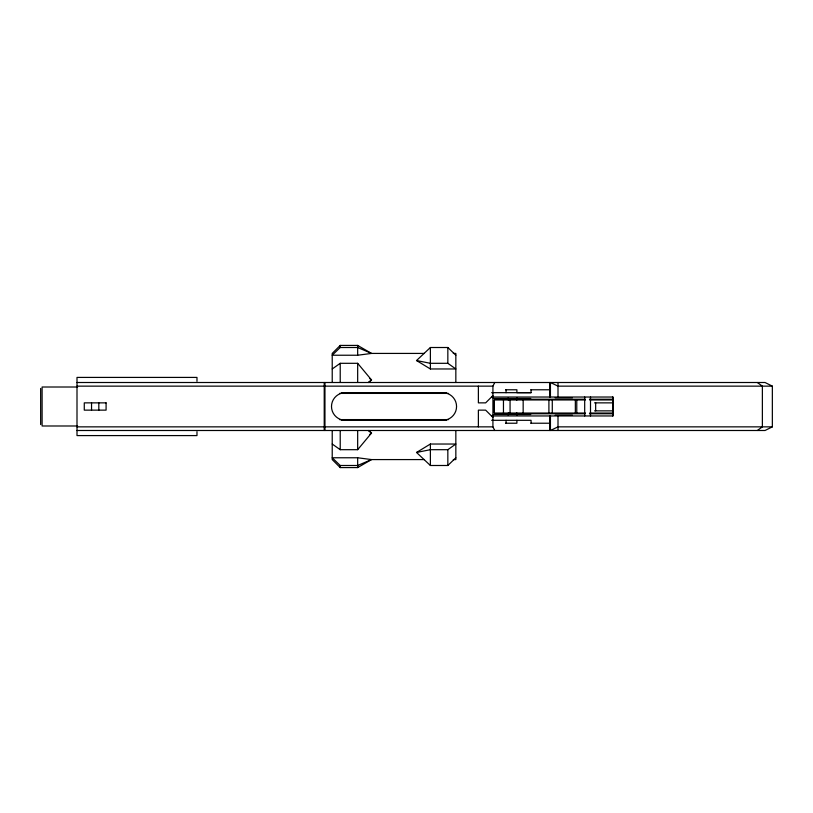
<?xml version="1.0" encoding="UTF-8"?>
<svg xmlns="http://www.w3.org/2000/svg" width="813" height="813" viewBox="0 0 813 813"><rect width="100%" height="100%" fill="white"/><g stroke="black" fill="none" stroke-linecap="round" stroke-linejoin="round"><path stroke-width="1.22" d="M494.751 430.494L492.922 426.855L492.922 386.145L494.751 382.506M332.222 444.03L340.22 449.691L357.669 449.691L371.531 433.044L368.756 430.484M424.376 353.421L371.531 353.421L357.669 345.423L340.22 345.423L332.222 353.421L332.222 382.283M492.922 395.596L485.646 402.862L478.379 402.862L478.379 386.145M340.22 347.507L332.222 355.23L357.669 355.23L371.531 353.421L357.669 347.507L340.22 347.507L340.22 345.423M416.53 452.465L430.382 449.691L447.841 449.691L455.839 444.03L430.382 444.03L416.53 452.465L430.382 465.493L447.841 465.493L455.839 457.77M416.53 360.535L430.382 363.309L447.841 363.309L455.839 368.97L430.382 368.97L416.53 360.535L430.382 347.507L447.841 347.507L455.839 355.23M368.756 382.517L371.531 379.956L357.669 363.309L340.22 363.309L332.222 368.97M369.549 434.609L371.531 433.044L368.563 430.738M368.563 382.262L371.531 379.956L369.549 378.391M757.34 430.494L762.37 426.855L762.37 386.145L757.34 382.506M332.222 430.717L332.222 459.579L340.22 467.577L357.669 467.577L371.531 459.579L424.376 459.579M77.001 382.506L765.043 382.506L772.35 386.145L772.35 426.855L765.043 430.494L77.001 430.494M453.319 353.421L455.839 353.421L455.839 382.506M77.001 386.145L324.224 386.145M324.956 386.145L492.922 386.145M772.35 386.145L558.003 386.145L550.442 382.506L550.442 397.029M77.581 387.008L42.103 387.008L42.103 425.992L77.581 425.992M505.534 389.773L516.895 389.773L516.895 392.669L531.041 392.669L531.041 389.773M530.828 389.773L549.71 389.773M341.419 392.689L446.54 392.689M491.641 392.669L531.041 392.669M339.488 393.411L448.542 393.411M491.733 397.029L613.144 397.029L613.144 415.951L491.733 415.951M555.157 397.77L572.464 397.77M493.278 398.492L530.726 398.492M495.097 399.234L585.197 399.234M589.425 399.234L612.941 399.234M585.451 399.955L494.375 399.955L494.375 413.045L585.451 413.045M589.699 399.955L612.646 399.955M594.516 402.862L612.992 402.862M594.516 410.86L612.992 410.86M589.699 413.045L612.646 413.045M495.097 413.766L585.197 413.766M589.425 413.766L612.941 413.766M493.278 414.498L530.726 414.498M555.157 415.23L572.464 415.23M339.488 419.589L448.542 419.589M341.419 420.311L446.54 420.311M491.641 420.311L531.072 420.311L531.072 423.227M505.534 423.227L516.895 423.227L516.895 420.311M530.828 423.227L549.71 423.227M77.001 426.855L324.224 426.855M324.956 426.855L492.922 426.855M772.35 426.855L558.003 426.855L550.442 430.494L550.442 415.951M357.669 457.77L332.222 457.77L340.22 465.493L357.669 465.493L371.531 459.579L357.669 457.77L357.669 467.577M453.319 459.579L455.839 459.579L455.839 430.504M492.922 417.404L485.646 410.138L478.379 410.138L478.379 426.855M612.626 397.029L612.626 415.951M595.665 402.862L595.665 410.86M590.502 397.029L590.502 415.951M584.689 397.029L584.689 415.951M576.773 399.955L576.773 413.045M575.35 399.955L575.35 413.045M558.003 382.506L558.003 397.029M558.003 415.951L558.003 430.494M552.281 399.955L552.281 413.045M549.71 382.506L549.71 397.029M549.71 415.951L549.71 430.494M548.907 399.955L548.907 413.045M523.165 399.955L523.165 413.045M516.753 397.659L516.753 400.189M516.753 412.811L516.753 415.341M510.066 399.955L510.066 413.045M508.349 397.659L508.349 400.189M508.349 412.811L508.349 415.341M506.062 389.773L506.062 392.689M506.062 420.311L506.062 423.227M503.46 399.955L503.46 413.045M493.643 400.687L493.643 412.313M447.841 347.507L447.841 363.309M447.841 449.691L447.841 465.493M430.382 347.507L430.382 368.97M430.382 444.03L430.382 465.493M357.669 345.423L357.669 355.23M357.669 363.309L357.669 382.1M357.669 430.9L357.669 449.691M340.22 363.309L340.22 382.1M340.22 430.9L340.22 449.691M340.22 465.493L340.22 467.577M324.956 382.506L324.956 430.494M324.224 382.506L324.224 430.494M196.98 381.307L196.98 377.415L77.001 377.415L77.001 435.585L196.98 435.585L196.98 431.693M98.82 402.862L98.82 410.138M91.544 402.862L91.544 410.138M40.65 388.451L40.65 424.549M442.75 392.689A13.811 13.811 0 0 1 456.56 406.5A13.811 13.811 0 0 1 442.75 420.311M345.312 420.311A13.811 13.811 0 0 1 331.501 406.5A13.811 13.811 0 0 1 345.312 392.689M106.086 402.862L84.278 402.862L84.278 410.138L106.086 410.138L106.086 402.862"/></g></svg>
